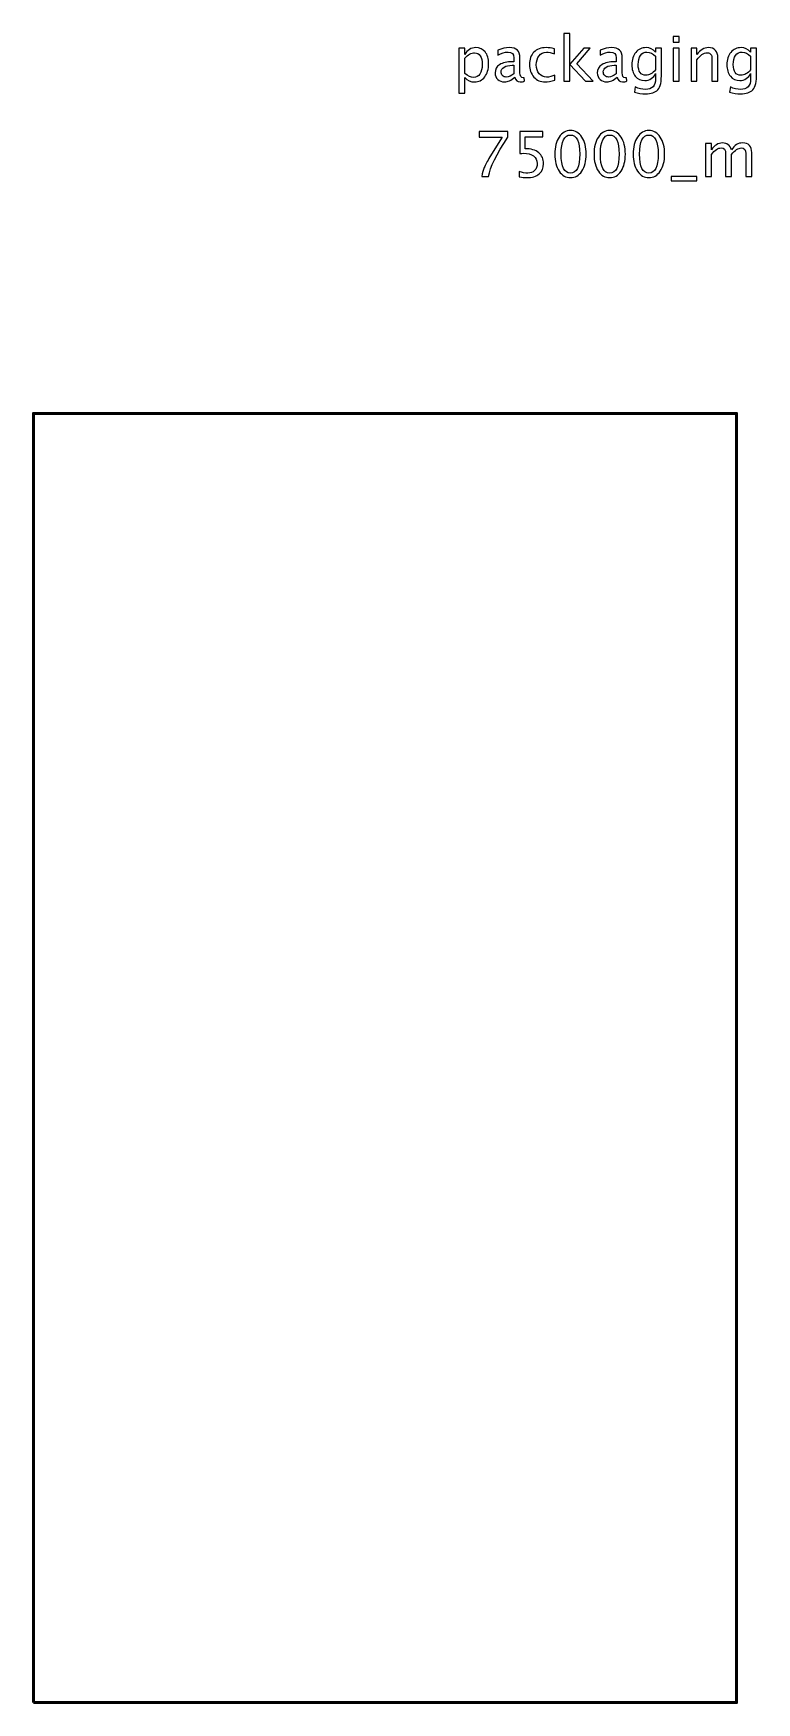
# Model space of a CAD drawing. Header units: centimetres. Extents: x -45 to 43, y -54 to 59.
# Drawn here: x -45 to -14.1, y -12.5 to 58.7 of the extents above; entities that cross this region are included whole.
import ezdxf

# ---------------------------------------------------------------- set-up
doc = ezdxf.new("R2010")
doc.units = ezdxf.units.CM
doc.header["$MEASUREMENT"] = 0
doc.layers.add('Layer 1', color=7, linetype='Continuous')

msp = doc.modelspace()

# ---------------------------------------------------------------- linework, layer by layer
at = {"layer": 'Layer 1', "lineweight": 53}
msp.add_lwpolyline([(-45, -12.5), (-15, -12.5), (-15, 42.5), (-45, 42.5), (-45, -12.5)], close=True, dxfattribs=at)
at = {"layer": 'Layer 1'}
for points, knots in [([(-22.36625, 56.67044), (-22.36625, 56.67044), (-22.36625, 58.71037), (-22.36625, 58.71037), (-22.36625, 58.71037), (-22.36625, 58.71037), (-22.11225, 58.71037), (-22.11225, 58.71037), (-22.11225, 58.71037), (-22.11225, 58.71037), (-22.11225, 57.39231), (-22.11225, 57.39231), (-22.11225, 57.39231), (-22.11225, 57.39231), (-21.51694, 58.07273), (-21.51694, 58.07273), (-21.51694, 58.07273), (-21.51694, 58.07273), (-21.24265, 58.07273), (-21.24265, 58.07273), (-21.24265, 58.07273), (-21.24265, 58.07273), (-21.81151, 57.41833), (-21.81151, 57.41833), (-21.81151, 57.41833), (-21.81151, 57.41833), (-21.12359, 56.67044), (-21.12359, 56.67044), (-21.12359, 56.67044), (-21.12359, 56.67044), (-21.45079, 56.67044), (-21.45079, 56.67044), (-21.45079, 56.67044), (-21.45079, 56.67044), (-22.11225, 57.38966), (-22.11225, 57.38966), (-22.11225, 57.38966), (-22.11225, 57.38966), (-22.11225, 56.67044), (-22.11225, 56.67044), (-22.11225, 56.67044), (-22.11225, 56.67044), (-22.36625, 56.67044), (-22.36625, 56.67044)], [0, 0, 0, 0, 0.08333333, 0.08333333, 0.08333333, 0.08333333, 0.16666667, 0.16666667, 0.16666667, 0.16666667, 0.25, 0.25, 0.25, 0.25, 0.33333333, 0.33333333, 0.33333333, 0.33333333, 0.41666667, 0.41666667, 0.41666667, 0.41666667, 0.5, 0.5, 0.5, 0.5, 0.58333333, 0.58333333, 0.58333333, 0.58333333, 0.66666667, 0.66666667, 0.66666667, 0.66666667, 0.75, 0.75, 0.75, 0.75, 0.83333333, 0.83333333, 0.83333333, 0.83333333, 1, 1, 1, 1]), ([(-17.70915, 58.32938), (-17.70915, 58.32938), (-17.70915, 58.58338), (-17.70915, 58.58338), (-17.70915, 58.58338), (-17.70915, 58.58338), (-17.45515, 58.58338), (-17.45515, 58.58338), (-17.45515, 58.58338), (-17.45515, 58.58338), (-17.45515, 58.32938), (-17.45515, 58.32938), (-17.45515, 58.32938), (-17.45515, 58.32938), (-17.70915, 58.32938), (-17.70915, 58.32938)], [0, 0, 0, 0, 0.2, 0.2, 0.2, 0.2, 0.4, 0.4, 0.4, 0.4, 0.6, 0.6, 0.6, 0.6, 1, 1, 1, 1]), ([(-26.84741, 56.15979), (-26.84741, 56.15979), (-26.84741, 58.07273), (-26.84741, 58.07273), (-26.84741, 58.07273), (-26.84741, 58.07273), (-26.59341, 58.07273), (-26.59341, 58.07273), (-26.59341, 58.07273), (-26.59341, 58.07273), (-26.59341, 57.80771), (-26.59341, 57.80771), (-26.59341, 57.80771), (-26.48934, 58.00394), (-26.3328, 58.10183), (-26.12422, 58.10183), (-26.12422, 58.10183), (-25.95532, 58.10183), (-25.82259, 58.04054), (-25.72558, 57.91751), (-25.72558, 57.91751), (-25.62856, 57.79448), (-25.58006, 57.62647), (-25.58006, 57.41348), (-25.58006, 57.41348), (-25.58006, 57.18153), (-25.63518, 56.99411), (-25.74498, 56.85212), (-25.74498, 56.85212), (-25.85478, 56.70969), (-25.99942, 56.63869), (-26.17846, 56.63869), (-26.17846, 56.63869), (-26.3447, 56.63869), (-26.48317, 56.70219), (-26.59341, 56.82963), (-26.59341, 56.82963), (-26.59341, 56.82963), (-26.59341, 56.15979), (-26.59341, 56.15979), (-26.59341, 56.15979), (-26.59341, 56.15979), (-26.84741, 56.15979), (-26.84741, 56.15979)], [0, 0, 0, 0, 0.08333333, 0.08333333, 0.08333333, 0.08333333, 0.16666667, 0.16666667, 0.16666667, 0.16666667, 0.25, 0.25, 0.25, 0.25, 0.33333333, 0.33333333, 0.33333333, 0.33333333, 0.41666667, 0.41666667, 0.41666667, 0.41666667, 0.5, 0.5, 0.5, 0.5, 0.58333333, 0.58333333, 0.58333333, 0.58333333, 0.66666667, 0.66666667, 0.66666667, 0.66666667, 0.75, 0.75, 0.75, 0.75, 0.83333333, 0.83333333, 0.83333333, 0.83333333, 1, 1, 1, 1]), ([(-26.59341, 57.0047), (-26.46244, 56.88784), (-26.33765, 56.82919), (-26.21903, 56.82919), (-26.21903, 56.82919), (-26.10217, 56.82919), (-26.01177, 56.87814), (-25.94827, 56.97559), (-25.94827, 56.97559), (-25.88433, 57.07305), (-25.85258, 57.21019), (-25.85258, 57.38746), (-25.85258, 57.38746), (-25.85258, 57.71554), (-25.96106, 57.87958), (-26.17802, 57.87958), (-26.17802, 57.87958), (-26.32001, 57.87958), (-26.45847, 57.80286), (-26.59341, 57.64896), (-26.59341, 57.64896), (-26.59341, 57.64896), (-26.59341, 57.0047), (-26.59341, 57.0047)], [0, 0, 0, 0, 0.14285714, 0.14285714, 0.14285714, 0.14285714, 0.28571429, 0.28571429, 0.28571429, 0.28571429, 0.42857143, 0.42857143, 0.42857143, 0.42857143, 0.57142857, 0.57142857, 0.57142857, 0.57142857, 0.71428571, 0.71428571, 0.71428571, 0.71428571, 1, 1, 1, 1]), ([(-24.45955, 56.84903), (-24.61212, 56.7088), (-24.75897, 56.63869), (-24.90008, 56.63869), (-24.90008, 56.63869), (-25.01605, 56.63869), (-25.11263, 56.67485), (-25.18891, 56.74761), (-25.18891, 56.74761), (-25.26564, 56.82037), (-25.30401, 56.91209), (-25.30401, 57.02278), (-25.30401, 57.02278), (-25.30401, 57.17579), (-25.23963, 57.29353), (-25.11086, 57.37555), (-25.11086, 57.37555), (-24.9821, 57.45757), (-24.79733, 57.49858), (-24.55656, 57.49858), (-24.55656, 57.49858), (-24.55656, 57.49858), (-24.49703, 57.49858), (-24.49703, 57.49858), (-24.49703, 57.49858), (-24.49703, 57.49858), (-24.49703, 57.66748), (-24.49703, 57.66748), (-24.49703, 57.66748), (-24.49703, 57.8302), (-24.5817, 57.91133), (-24.75147, 57.91133), (-24.75147, 57.91133), (-24.88288, 57.91133), (-25.02664, 57.86988), (-25.1823, 57.78698), (-25.1823, 57.78698), (-25.1823, 57.78698), (-25.1823, 57.996), (-25.1823, 57.996), (-25.1823, 57.996), (-25.0112, 58.06656), (-24.84981, 58.10183), (-24.69855, 58.10183), (-24.69855, 58.10183), (-24.54289, 58.10183), (-24.4278, 58.06656), (-24.35416, 57.99556), (-24.35416, 57.99556), (-24.28007, 57.92456), (-24.24303, 57.8152), (-24.24303, 57.66748), (-24.24303, 57.66748), (-24.24303, 57.66748), (-24.24303, 57.0338), (-24.24303, 57.0338), (-24.24303, 57.0338), (-24.24303, 56.88872), (-24.19849, 56.81596), (-24.10898, 56.81596), (-24.10898, 56.81596), (-24.09795, 56.81596), (-24.08164, 56.81772), (-24.06003, 56.82125), (-24.06003, 56.82125), (-24.06003, 56.82125), (-24.04195, 56.68014), (-24.04195, 56.68014), (-24.04195, 56.68014), (-24.09971, 56.65236), (-24.16321, 56.63869), (-24.23289, 56.63869), (-24.23289, 56.63869), (-24.35151, 56.63869), (-24.42692, 56.7088), (-24.45955, 56.84903)], [0, 0, 0, 0, 0.05, 0.05, 0.05, 0.05, 0.1, 0.1, 0.1, 0.1, 0.15, 0.15, 0.15, 0.15, 0.2, 0.2, 0.2, 0.2, 0.25, 0.25, 0.25, 0.25, 0.3, 0.3, 0.3, 0.3, 0.35, 0.35, 0.35, 0.35, 0.4, 0.4, 0.4, 0.4, 0.45, 0.45, 0.45, 0.45, 0.5, 0.5, 0.5, 0.5, 0.55, 0.55, 0.55, 0.55, 0.6, 0.6, 0.6, 0.6, 0.65, 0.65, 0.65, 0.65, 0.7, 0.7, 0.7, 0.7, 0.75, 0.75, 0.75, 0.75, 0.8, 0.8, 0.8, 0.8, 0.85, 0.85, 0.85, 0.85, 0.9, 0.9, 0.9, 0.9, 1, 1, 1, 1]), ([(-22.74769, 56.71277), (-22.91218, 56.66338), (-23.05417, 56.63869), (-23.17367, 56.63869), (-23.17367, 56.63869), (-23.36329, 56.63869), (-23.52028, 56.7088), (-23.64507, 56.84859), (-23.64507, 56.84859), (-23.76987, 56.98882), (-23.83249, 57.16565), (-23.83249, 57.37864), (-23.83249, 57.37864), (-23.83249, 57.60618), (-23.77075, 57.78389), (-23.64728, 57.91089), (-23.64728, 57.91089), (-23.52381, 58.03833), (-23.35139, 58.10183), (-23.13002, 58.10183), (-23.13002, 58.10183), (-23.0211, 58.10183), (-22.89851, 58.08684), (-22.76357, 58.05685), (-22.76357, 58.05685), (-22.76357, 58.05685), (-22.76357, 57.84254), (-22.76357, 57.84254), (-22.76357, 57.84254), (-22.90689, 57.88488), (-23.02374, 57.90604), (-23.1137, 57.90604), (-23.1137, 57.90604), (-23.24423, 57.90604), (-23.34874, 57.85709), (-23.42679, 57.75964), (-23.42679, 57.75964), (-23.50484, 57.66219), (-23.54409, 57.5321), (-23.54409, 57.36982), (-23.54409, 57.36982), (-23.54409, 57.21239), (-23.50352, 57.08539), (-23.42282, 56.98794), (-23.42282, 56.98794), (-23.34212, 56.89093), (-23.23673, 56.84242), (-23.10576, 56.84242), (-23.10576, 56.84242), (-22.98979, 56.84242), (-22.87073, 56.87241), (-22.74769, 56.93238), (-22.74769, 56.93238), (-22.74769, 56.93238), (-22.74769, 56.71277), (-22.74769, 56.71277)], [0, 0, 0, 0, 0.06666667, 0.06666667, 0.06666667, 0.06666667, 0.13333333, 0.13333333, 0.13333333, 0.13333333, 0.2, 0.2, 0.2, 0.2, 0.26666667, 0.26666667, 0.26666667, 0.26666667, 0.33333333, 0.33333333, 0.33333333, 0.33333333, 0.4, 0.4, 0.4, 0.4, 0.46666667, 0.46666667, 0.46666667, 0.46666667, 0.53333333, 0.53333333, 0.53333333, 0.53333333, 0.6, 0.6, 0.6, 0.6, 0.66666667, 0.66666667, 0.66666667, 0.66666667, 0.73333333, 0.73333333, 0.73333333, 0.73333333, 0.8, 0.8, 0.8, 0.8, 0.86666667, 0.86666667, 0.86666667, 0.86666667, 1, 1, 1, 1]), ([(-20.09701, 56.84903), (-20.24958, 56.7088), (-20.39643, 56.63869), (-20.53754, 56.63869), (-20.53754, 56.63869), (-20.65351, 56.63869), (-20.75009, 56.67485), (-20.82637, 56.74761), (-20.82637, 56.74761), (-20.9031, 56.82037), (-20.94147, 56.91209), (-20.94147, 57.02278), (-20.94147, 57.02278), (-20.94147, 57.17579), (-20.87709, 57.29353), (-20.74832, 57.37555), (-20.74832, 57.37555), (-20.61956, 57.45757), (-20.43479, 57.49858), (-20.19402, 57.49858), (-20.19402, 57.49858), (-20.19402, 57.49858), (-20.13449, 57.49858), (-20.13449, 57.49858), (-20.13449, 57.49858), (-20.13449, 57.49858), (-20.13449, 57.66748), (-20.13449, 57.66748), (-20.13449, 57.66748), (-20.13449, 57.8302), (-20.21916, 57.91133), (-20.38893, 57.91133), (-20.38893, 57.91133), (-20.52034, 57.91133), (-20.6641, 57.86988), (-20.81976, 57.78698), (-20.81976, 57.78698), (-20.81976, 57.78698), (-20.81976, 57.996), (-20.81976, 57.996), (-20.81976, 57.996), (-20.64866, 58.06656), (-20.48727, 58.10183), (-20.33601, 58.10183), (-20.33601, 58.10183), (-20.18035, 58.10183), (-20.06526, 58.06656), (-19.99162, 57.99556), (-19.99162, 57.99556), (-19.91753, 57.92456), (-19.88049, 57.8152), (-19.88049, 57.66748), (-19.88049, 57.66748), (-19.88049, 57.66748), (-19.88049, 57.0338), (-19.88049, 57.0338), (-19.88049, 57.0338), (-19.88049, 56.88872), (-19.83595, 56.81596), (-19.74644, 56.81596), (-19.74644, 56.81596), (-19.73541, 56.81596), (-19.7191, 56.81772), (-19.69749, 56.82125), (-19.69749, 56.82125), (-19.69749, 56.82125), (-19.67941, 56.68014), (-19.67941, 56.68014), (-19.67941, 56.68014), (-19.73717, 56.65236), (-19.80067, 56.63869), (-19.87035, 56.63869), (-19.87035, 56.63869), (-19.98897, 56.63869), (-20.06438, 56.7088), (-20.09701, 56.84903)], [0, 0, 0, 0, 0.05, 0.05, 0.05, 0.05, 0.1, 0.1, 0.1, 0.1, 0.15, 0.15, 0.15, 0.15, 0.2, 0.2, 0.2, 0.2, 0.25, 0.25, 0.25, 0.25, 0.3, 0.3, 0.3, 0.3, 0.35, 0.35, 0.35, 0.35, 0.4, 0.4, 0.4, 0.4, 0.45, 0.45, 0.45, 0.45, 0.5, 0.5, 0.5, 0.5, 0.55, 0.55, 0.55, 0.55, 0.6, 0.6, 0.6, 0.6, 0.65, 0.65, 0.65, 0.65, 0.7, 0.7, 0.7, 0.7, 0.75, 0.75, 0.75, 0.75, 0.8, 0.8, 0.8, 0.8, 0.85, 0.85, 0.85, 0.85, 0.9, 0.9, 0.9, 0.9, 1, 1, 1, 1]), ([(-19.35353, 56.20477), (-19.35353, 56.20477), (-19.32354, 56.42438), (-19.32354, 56.42438), (-19.32354, 56.42438), (-19.17626, 56.35559), (-19.0303, 56.32119), (-18.8861, 56.32119), (-18.8861, 56.32119), (-18.59991, 56.32119), (-18.45659, 56.47288), (-18.45659, 56.77583), (-18.45659, 56.77583), (-18.45659, 56.77583), (-18.45659, 56.99632), (-18.45659, 56.99632), (-18.45659, 56.99632), (-18.50069, 56.90327), (-18.56331, 56.83139), (-18.64489, 56.7798), (-18.64489, 56.7798), (-18.72647, 56.72821), (-18.81731, 56.70219), (-18.91741, 56.70219), (-18.91741, 56.70219), (-19.08718, 56.70219), (-19.22168, 56.76304), (-19.3209, 56.88475), (-19.3209, 56.88475), (-19.42012, 57.00646), (-19.46995, 57.17138), (-19.46995, 57.37952), (-19.46995, 57.37952), (-19.46995, 57.59251), (-19.4135, 57.76625), (-19.30061, 57.90075), (-19.30061, 57.90075), (-19.18728, 58.03481), (-19.04132, 58.10183), (-18.86185, 58.10183), (-18.86185, 58.10183), (-18.70486, 58.10183), (-18.56948, 58.03833), (-18.45659, 57.91089), (-18.45659, 57.91089), (-18.45659, 57.91089), (-18.45659, 58.07273), (-18.45659, 58.07273), (-18.45659, 58.07273), (-18.45659, 58.07273), (-18.20259, 58.07273), (-18.20259, 58.07273), (-18.20259, 58.07273), (-18.20259, 58.07273), (-18.20259, 57.0532), (-18.20259, 57.0532), (-18.20259, 57.0532), (-18.20259, 56.83404), (-18.21406, 56.67176), (-18.23699, 56.56637), (-18.23699, 56.56637), (-18.25948, 56.46098), (-18.30269, 56.37455), (-18.36531, 56.30752), (-18.36531, 56.30752), (-18.47644, 56.18978), (-18.65018, 56.13069), (-18.8861, 56.13069), (-18.8861, 56.13069), (-19.04794, 56.13069), (-19.2036, 56.15539), (-19.35353, 56.20477)], [0, 0, 0, 0, 0.05263158, 0.05263158, 0.05263158, 0.05263158, 0.10526316, 0.10526316, 0.10526316, 0.10526316, 0.15789474, 0.15789474, 0.15789474, 0.15789474, 0.21052632, 0.21052632, 0.21052632, 0.21052632, 0.26315789, 0.26315789, 0.26315789, 0.26315789, 0.31578947, 0.31578947, 0.31578947, 0.31578947, 0.36842105, 0.36842105, 0.36842105, 0.36842105, 0.42105263, 0.42105263, 0.42105263, 0.42105263, 0.47368421, 0.47368421, 0.47368421, 0.47368421, 0.52631579, 0.52631579, 0.52631579, 0.52631579, 0.57894737, 0.57894737, 0.57894737, 0.57894737, 0.63157895, 0.63157895, 0.63157895, 0.63157895, 0.68421053, 0.68421053, 0.68421053, 0.68421053, 0.73684211, 0.73684211, 0.73684211, 0.73684211, 0.78947368, 0.78947368, 0.78947368, 0.78947368, 0.84210526, 0.84210526, 0.84210526, 0.84210526, 0.89473684, 0.89473684, 0.89473684, 0.89473684, 1, 1, 1, 1]), ([(-18.45659, 57.15551), (-18.45659, 57.15551), (-18.45659, 57.73715), (-18.45659, 57.73715), (-18.45659, 57.73715), (-18.5686, 57.85313), (-18.69075, 57.91133), (-18.8226, 57.91133), (-18.8226, 57.91133), (-18.9399, 57.91133), (-19.03162, 57.86459), (-19.09777, 57.77066), (-19.09777, 57.77066), (-19.16435, 57.67718), (-19.19742, 57.54709), (-19.19742, 57.38129), (-19.19742, 57.38129), (-19.19742, 57.07657), (-19.08939, 56.92444), (-18.87287, 56.92444), (-18.87287, 56.92444), (-18.72559, 56.92444), (-18.58668, 57.00161), (-18.45659, 57.15551)], [0, 0, 0, 0, 0.14285714, 0.14285714, 0.14285714, 0.14285714, 0.28571429, 0.28571429, 0.28571429, 0.28571429, 0.42857143, 0.42857143, 0.42857143, 0.42857143, 0.57142857, 0.57142857, 0.57142857, 0.57142857, 0.71428571, 0.71428571, 0.71428571, 0.71428571, 1, 1, 1, 1]), ([(-17.70915, 56.67044), (-17.70915, 56.67044), (-17.70915, 58.07273), (-17.70915, 58.07273), (-17.70915, 58.07273), (-17.70915, 58.07273), (-17.45515, 58.07273), (-17.45515, 58.07273), (-17.45515, 58.07273), (-17.45515, 58.07273), (-17.45515, 56.67044), (-17.45515, 56.67044), (-17.45515, 56.67044), (-17.45515, 56.67044), (-17.70915, 56.67044), (-17.70915, 56.67044)], [0, 0, 0, 0, 0.2, 0.2, 0.2, 0.2, 0.4, 0.4, 0.4, 0.4, 0.6, 0.6, 0.6, 0.6, 1, 1, 1, 1]), ([(-16.94451, 56.67044), (-16.94451, 56.67044), (-16.94451, 58.07273), (-16.94451, 58.07273), (-16.94451, 58.07273), (-16.94451, 58.07273), (-16.69051, 58.07273), (-16.69051, 58.07273), (-16.69051, 58.07273), (-16.69051, 58.07273), (-16.69051, 57.80771), (-16.69051, 57.80771), (-16.69051, 57.80771), (-16.55601, 58.00394), (-16.39109, 58.10183), (-16.19618, 58.10183), (-16.19618, 58.10183), (-16.07359, 58.10183), (-15.97614, 58.06347), (-15.90426, 57.9863), (-15.90426, 57.9863), (-15.83238, 57.90957), (-15.79622, 57.80594), (-15.79622, 57.6763), (-15.79622, 57.6763), (-15.79622, 57.6763), (-15.79622, 56.67044), (-15.79622, 56.67044), (-15.79622, 56.67044), (-15.79622, 56.67044), (-16.05022, 56.67044), (-16.05022, 56.67044), (-16.05022, 56.67044), (-16.05022, 56.67044), (-16.05022, 57.59339), (-16.05022, 57.59339), (-16.05022, 57.59339), (-16.05022, 57.69746), (-16.06565, 57.77155), (-16.09608, 57.81564), (-16.09608, 57.81564), (-16.12695, 57.86018), (-16.17766, 57.88223), (-16.24866, 57.88223), (-16.24866, 57.88223), (-16.40476, 57.88223), (-16.55205, 57.78037), (-16.69051, 57.57664), (-16.69051, 57.57664), (-16.69051, 57.57664), (-16.69051, 56.67044), (-16.69051, 56.67044), (-16.69051, 56.67044), (-16.69051, 56.67044), (-16.94451, 56.67044), (-16.94451, 56.67044)], [0, 0, 0, 0, 0.06666667, 0.06666667, 0.06666667, 0.06666667, 0.13333333, 0.13333333, 0.13333333, 0.13333333, 0.2, 0.2, 0.2, 0.2, 0.26666667, 0.26666667, 0.26666667, 0.26666667, 0.33333333, 0.33333333, 0.33333333, 0.33333333, 0.4, 0.4, 0.4, 0.4, 0.46666667, 0.46666667, 0.46666667, 0.46666667, 0.53333333, 0.53333333, 0.53333333, 0.53333333, 0.6, 0.6, 0.6, 0.6, 0.66666667, 0.66666667, 0.66666667, 0.66666667, 0.73333333, 0.73333333, 0.73333333, 0.73333333, 0.8, 0.8, 0.8, 0.8, 0.86666667, 0.86666667, 0.86666667, 0.86666667, 1, 1, 1, 1]), ([(-15.29704, 56.20477), (-15.29704, 56.20477), (-15.26705, 56.42438), (-15.26705, 56.42438), (-15.26705, 56.42438), (-15.11977, 56.35559), (-14.97381, 56.32119), (-14.82961, 56.32119), (-14.82961, 56.32119), (-14.54342, 56.32119), (-14.4001, 56.47288), (-14.4001, 56.77583), (-14.4001, 56.77583), (-14.4001, 56.77583), (-14.4001, 56.99632), (-14.4001, 56.99632), (-14.4001, 56.99632), (-14.4442, 56.90327), (-14.50682, 56.83139), (-14.5884, 56.7798), (-14.5884, 56.7798), (-14.66998, 56.72821), (-14.76082, 56.70219), (-14.86092, 56.70219), (-14.86092, 56.70219), (-15.03069, 56.70219), (-15.16519, 56.76304), (-15.26441, 56.88475), (-15.26441, 56.88475), (-15.36363, 57.00646), (-15.41346, 57.17138), (-15.41346, 57.37952), (-15.41346, 57.37952), (-15.41346, 57.59251), (-15.35701, 57.76625), (-15.24412, 57.90075), (-15.24412, 57.90075), (-15.13079, 58.03481), (-14.98483, 58.10183), (-14.80536, 58.10183), (-14.80536, 58.10183), (-14.64837, 58.10183), (-14.51299, 58.03833), (-14.4001, 57.91089), (-14.4001, 57.91089), (-14.4001, 57.91089), (-14.4001, 58.07273), (-14.4001, 58.07273), (-14.4001, 58.07273), (-14.4001, 58.07273), (-14.1461, 58.07273), (-14.1461, 58.07273), (-14.1461, 58.07273), (-14.1461, 58.07273), (-14.1461, 57.0532), (-14.1461, 57.0532), (-14.1461, 57.0532), (-14.1461, 56.83404), (-14.15757, 56.67176), (-14.1805, 56.56637), (-14.1805, 56.56637), (-14.20299, 56.46098), (-14.2462, 56.37455), (-14.30882, 56.30752), (-14.30882, 56.30752), (-14.41995, 56.18978), (-14.59369, 56.13069), (-14.82961, 56.13069), (-14.82961, 56.13069), (-14.99145, 56.13069), (-15.14711, 56.15539), (-15.29704, 56.20477)], [0, 0, 0, 0, 0.05263158, 0.05263158, 0.05263158, 0.05263158, 0.10526316, 0.10526316, 0.10526316, 0.10526316, 0.15789474, 0.15789474, 0.15789474, 0.15789474, 0.21052632, 0.21052632, 0.21052632, 0.21052632, 0.26315789, 0.26315789, 0.26315789, 0.26315789, 0.31578947, 0.31578947, 0.31578947, 0.31578947, 0.36842105, 0.36842105, 0.36842105, 0.36842105, 0.42105263, 0.42105263, 0.42105263, 0.42105263, 0.47368421, 0.47368421, 0.47368421, 0.47368421, 0.52631579, 0.52631579, 0.52631579, 0.52631579, 0.57894737, 0.57894737, 0.57894737, 0.57894737, 0.63157895, 0.63157895, 0.63157895, 0.63157895, 0.68421053, 0.68421053, 0.68421053, 0.68421053, 0.73684211, 0.73684211, 0.73684211, 0.73684211, 0.78947368, 0.78947368, 0.78947368, 0.78947368, 0.84210526, 0.84210526, 0.84210526, 0.84210526, 0.89473684, 0.89473684, 0.89473684, 0.89473684, 1, 1, 1, 1]), ([(-14.4001, 57.15551), (-14.4001, 57.15551), (-14.4001, 57.73715), (-14.4001, 57.73715), (-14.4001, 57.73715), (-14.51211, 57.85313), (-14.63426, 57.91133), (-14.76611, 57.91133), (-14.76611, 57.91133), (-14.88341, 57.91133), (-14.97513, 57.86459), (-15.04128, 57.77066), (-15.04128, 57.77066), (-15.10786, 57.67718), (-15.14093, 57.54709), (-15.14093, 57.38129), (-15.14093, 57.38129), (-15.14093, 57.07657), (-15.0329, 56.92444), (-14.81638, 56.92444), (-14.81638, 56.92444), (-14.6691, 56.92444), (-14.53019, 57.00161), (-14.4001, 57.15551)], [0, 0, 0, 0, 0.14285714, 0.14285714, 0.14285714, 0.14285714, 0.28571429, 0.28571429, 0.28571429, 0.28571429, 0.42857143, 0.42857143, 0.42857143, 0.42857143, 0.57142857, 0.57142857, 0.57142857, 0.57142857, 0.71428571, 0.71428571, 0.71428571, 0.71428571, 1, 1, 1, 1]), ([(-24.49703, 56.9875), (-24.49703, 56.9875), (-24.49703, 57.34777), (-24.49703, 57.34777), (-24.49703, 57.34777), (-24.49703, 57.34777), (-24.57861, 57.35042), (-24.57861, 57.35042), (-24.57861, 57.35042), (-24.71972, 57.35042), (-24.83349, 57.3244), (-24.92036, 57.27237), (-24.92036, 57.27237), (-25.00679, 57.21989), (-25.05001, 57.15066), (-25.05001, 57.06423), (-25.05001, 57.06423), (-25.05001, 57.00381), (-25.0284, 56.95266), (-24.98563, 56.91077), (-24.98563, 56.91077), (-24.94241, 56.86888), (-24.88994, 56.84771), (-24.82776, 56.84771), (-24.82776, 56.84771), (-24.72193, 56.84771), (-24.61168, 56.89445), (-24.49703, 56.9875)], [0, 0, 0, 0, 0.125, 0.125, 0.125, 0.125, 0.25, 0.25, 0.25, 0.25, 0.375, 0.375, 0.375, 0.375, 0.5, 0.5, 0.5, 0.5, 0.625, 0.625, 0.625, 0.625, 0.75, 0.75, 0.75, 0.75, 1, 1, 1, 1]), ([(-20.13449, 56.9875), (-20.13449, 56.9875), (-20.13449, 57.34777), (-20.13449, 57.34777), (-20.13449, 57.34777), (-20.13449, 57.34777), (-20.21607, 57.35042), (-20.21607, 57.35042), (-20.21607, 57.35042), (-20.35718, 57.35042), (-20.47095, 57.3244), (-20.55782, 57.27237), (-20.55782, 57.27237), (-20.64425, 57.21989), (-20.68747, 57.15066), (-20.68747, 57.06423), (-20.68747, 57.06423), (-20.68747, 57.00381), (-20.66586, 56.95266), (-20.62309, 56.91077), (-20.62309, 56.91077), (-20.57987, 56.86888), (-20.5274, 56.84771), (-20.46522, 56.84771), (-20.46522, 56.84771), (-20.35939, 56.84771), (-20.24914, 56.89445), (-20.13449, 56.9875)], [0, 0, 0, 0, 0.125, 0.125, 0.125, 0.125, 0.25, 0.25, 0.25, 0.25, 0.375, 0.375, 0.375, 0.375, 0.5, 0.5, 0.5, 0.5, 0.625, 0.625, 0.625, 0.625, 0.75, 0.75, 0.75, 0.75, 1, 1, 1, 1]), ([(-25.87177, 52.60468), (-25.84707, 52.75373), (-25.81135, 52.88293), (-25.76549, 52.99141), (-25.76549, 52.99141), (-25.71963, 53.09989), (-25.63805, 53.24938), (-25.52163, 53.439), (-25.52163, 53.439), (-25.52163, 53.439), (-25.00129, 54.27949), (-25.00129, 54.27949), (-25.00129, 54.27949), (-25.00129, 54.27949), (-25.98289, 54.27949), (-25.98289, 54.27949), (-25.98289, 54.27949), (-25.98289, 54.27949), (-25.98289, 54.51762), (-25.98289, 54.51762), (-25.98289, 54.51762), (-25.98289, 54.51762), (-24.75523, 54.51762), (-24.75523, 54.51762), (-24.75523, 54.51762), (-24.75523, 54.51762), (-24.75523, 54.27949), (-24.75523, 54.27949), (-24.75523, 54.27949), (-25.24514, 53.5563), (-25.51943, 52.99803), (-25.57808, 52.60468), (-25.57808, 52.60468), (-25.57808, 52.60468), (-25.87177, 52.60468), (-25.87177, 52.60468)], [0, 0, 0, 0, 0.1, 0.1, 0.1, 0.1, 0.2, 0.2, 0.2, 0.2, 0.3, 0.3, 0.3, 0.3, 0.4, 0.4, 0.4, 0.4, 0.5, 0.5, 0.5, 0.5, 0.6, 0.6, 0.6, 0.6, 0.7, 0.7, 0.7, 0.7, 0.8, 0.8, 0.8, 0.8, 1, 1, 1, 1]), ([(-24.2728, 52.59674), (-24.2728, 52.59674), (-24.2728, 52.82428), (-24.2728, 52.82428), (-24.2728, 52.82428), (-24.14624, 52.77313), (-24.0263, 52.74755), (-23.91164, 52.74755), (-23.91164, 52.74755), (-23.78641, 52.74755), (-23.68763, 52.7846), (-23.61575, 52.85868), (-23.61575, 52.85868), (-23.54387, 52.93276), (-23.50815, 53.03463), (-23.50815, 53.16427), (-23.50815, 53.16427), (-23.50815, 53.30362), (-23.55887, 53.41034), (-23.66029, 53.48398), (-23.66029, 53.48398), (-23.76171, 53.55762), (-23.90856, 53.59422), (-24.10038, 53.59422), (-24.10038, 53.59422), (-24.14492, 53.59422), (-24.1921, 53.59113), (-24.24105, 53.58496), (-24.24105, 53.58496), (-24.24105, 53.58496), (-24.24105, 54.51762), (-24.24105, 54.51762), (-24.24105, 54.51762), (-24.24105, 54.51762), (-23.27268, 54.51762), (-23.27268, 54.51762), (-23.27268, 54.51762), (-23.27268, 54.51762), (-23.27268, 54.29537), (-23.27268, 54.29537), (-23.27268, 54.29537), (-23.27268, 54.29537), (-24.0188, 54.29537), (-24.0188, 54.29537), (-24.0188, 54.29537), (-24.0188, 54.29537), (-24.0188, 53.79001), (-24.0188, 53.79001), (-24.0188, 53.79001), (-23.77274, 53.79001), (-23.58091, 53.73357), (-23.44289, 53.62068), (-23.44289, 53.62068), (-23.30487, 53.50823), (-23.23563, 53.35213), (-23.23563, 53.15237), (-23.23563, 53.15237), (-23.23563, 52.96628), (-23.29825, 52.82076), (-23.42349, 52.71536), (-23.42349, 52.71536), (-23.54872, 52.60997), (-23.72158, 52.55706), (-23.94207, 52.55706), (-23.94207, 52.55706), (-24.04041, 52.55706), (-24.15065, 52.57028), (-24.2728, 52.59674)], [0, 0, 0, 0, 0.05555556, 0.05555556, 0.05555556, 0.05555556, 0.11111111, 0.11111111, 0.11111111, 0.11111111, 0.16666667, 0.16666667, 0.16666667, 0.16666667, 0.22222222, 0.22222222, 0.22222222, 0.22222222, 0.27777778, 0.27777778, 0.27777778, 0.27777778, 0.33333333, 0.33333333, 0.33333333, 0.33333333, 0.38888889, 0.38888889, 0.38888889, 0.38888889, 0.44444444, 0.44444444, 0.44444444, 0.44444444, 0.5, 0.5, 0.5, 0.5, 0.55555556, 0.55555556, 0.55555556, 0.55555556, 0.61111111, 0.61111111, 0.61111111, 0.61111111, 0.66666667, 0.66666667, 0.66666667, 0.66666667, 0.72222222, 0.72222222, 0.72222222, 0.72222222, 0.77777778, 0.77777778, 0.77777778, 0.77777778, 0.83333333, 0.83333333, 0.83333333, 0.83333333, 0.88888889, 0.88888889, 0.88888889, 0.88888889, 1, 1, 1, 1]), ([(-22.08646, 52.55706), (-22.2871, 52.55706), (-22.44894, 52.64922), (-22.57153, 52.8331), (-22.57153, 52.8331), (-22.69456, 53.01699), (-22.75585, 53.25952), (-22.75585, 53.56115), (-22.75585, 53.56115), (-22.75585, 53.86277), (-22.69456, 54.10531), (-22.57153, 54.28919), (-22.57153, 54.28919), (-22.44894, 54.47308), (-22.2871, 54.56524), (-22.08646, 54.56524), (-22.08646, 54.56524), (-21.88493, 54.56524), (-21.7231, 54.47352), (-21.60051, 54.29007), (-21.60051, 54.29007), (-21.47836, 54.10663), (-21.41706, 53.86365), (-21.41706, 53.56115), (-21.41706, 53.56115), (-21.41706, 53.25952), (-21.47836, 53.01699), (-21.60051, 52.8331), (-21.60051, 52.8331), (-21.7231, 52.64922), (-21.88493, 52.55706), (-22.08646, 52.55706)], [0, 0, 0, 0, 0.11111111, 0.11111111, 0.11111111, 0.11111111, 0.22222222, 0.22222222, 0.22222222, 0.22222222, 0.33333333, 0.33333333, 0.33333333, 0.33333333, 0.44444444, 0.44444444, 0.44444444, 0.44444444, 0.55555556, 0.55555556, 0.55555556, 0.55555556, 0.66666667, 0.66666667, 0.66666667, 0.66666667, 0.77777778, 0.77777778, 0.77777778, 0.77777778, 1, 1, 1, 1]), ([(-22.0869, 52.74755), (-21.82187, 52.74755), (-21.68958, 53.01875), (-21.68958, 53.56115), (-21.68958, 53.56115), (-21.68958, 54.10354), (-21.82187, 54.37474), (-22.0869, 54.37474), (-22.0869, 54.37474), (-22.35104, 54.37474), (-22.48333, 54.10354), (-22.48333, 53.56115), (-22.48333, 53.56115), (-22.48333, 53.01875), (-22.35104, 52.74755), (-22.0869, 52.74755)], [0, 0, 0, 0, 0.2, 0.2, 0.2, 0.2, 0.4, 0.4, 0.4, 0.4, 0.6, 0.6, 0.6, 0.6, 1, 1, 1, 1]), ([(-20.41341, 52.55706), (-20.61405, 52.55706), (-20.77589, 52.64922), (-20.89848, 52.8331), (-20.89848, 52.8331), (-21.02151, 53.01699), (-21.0828, 53.25952), (-21.0828, 53.56115), (-21.0828, 53.56115), (-21.0828, 53.86277), (-21.02151, 54.10531), (-20.89848, 54.28919), (-20.89848, 54.28919), (-20.77589, 54.47308), (-20.61405, 54.56524), (-20.41341, 54.56524), (-20.41341, 54.56524), (-20.21188, 54.56524), (-20.05005, 54.47352), (-19.92746, 54.29007), (-19.92746, 54.29007), (-19.80531, 54.10663), (-19.74401, 53.86365), (-19.74401, 53.56115), (-19.74401, 53.56115), (-19.74401, 53.25952), (-19.80531, 53.01699), (-19.92746, 52.8331), (-19.92746, 52.8331), (-20.05005, 52.64922), (-20.21188, 52.55706), (-20.41341, 52.55706)], [0, 0, 0, 0, 0.11111111, 0.11111111, 0.11111111, 0.11111111, 0.22222222, 0.22222222, 0.22222222, 0.22222222, 0.33333333, 0.33333333, 0.33333333, 0.33333333, 0.44444444, 0.44444444, 0.44444444, 0.44444444, 0.55555556, 0.55555556, 0.55555556, 0.55555556, 0.66666667, 0.66666667, 0.66666667, 0.66666667, 0.77777778, 0.77777778, 0.77777778, 0.77777778, 1, 1, 1, 1]), ([(-20.41385, 52.74755), (-20.14882, 52.74755), (-20.01653, 53.01875), (-20.01653, 53.56115), (-20.01653, 53.56115), (-20.01653, 54.10354), (-20.14882, 54.37474), (-20.41385, 54.37474), (-20.41385, 54.37474), (-20.67799, 54.37474), (-20.81028, 54.10354), (-20.81028, 53.56115), (-20.81028, 53.56115), (-20.81028, 53.01875), (-20.67799, 52.74755), (-20.41385, 52.74755)], [0, 0, 0, 0, 0.2, 0.2, 0.2, 0.2, 0.4, 0.4, 0.4, 0.4, 0.6, 0.6, 0.6, 0.6, 1, 1, 1, 1]), ([(-18.74036, 52.55706), (-18.941, 52.55706), (-19.10284, 52.64922), (-19.22543, 52.8331), (-19.22543, 52.8331), (-19.34846, 53.01699), (-19.40975, 53.25952), (-19.40975, 53.56115), (-19.40975, 53.56115), (-19.40975, 53.86277), (-19.34846, 54.10531), (-19.22543, 54.28919), (-19.22543, 54.28919), (-19.10284, 54.47308), (-18.941, 54.56524), (-18.74036, 54.56524), (-18.74036, 54.56524), (-18.53883, 54.56524), (-18.377, 54.47352), (-18.25441, 54.29007), (-18.25441, 54.29007), (-18.13226, 54.10663), (-18.07096, 53.86365), (-18.07096, 53.56115), (-18.07096, 53.56115), (-18.07096, 53.25952), (-18.13226, 53.01699), (-18.25441, 52.8331), (-18.25441, 52.8331), (-18.377, 52.64922), (-18.53883, 52.55706), (-18.74036, 52.55706)], [0, 0, 0, 0, 0.11111111, 0.11111111, 0.11111111, 0.11111111, 0.22222222, 0.22222222, 0.22222222, 0.22222222, 0.33333333, 0.33333333, 0.33333333, 0.33333333, 0.44444444, 0.44444444, 0.44444444, 0.44444444, 0.55555556, 0.55555556, 0.55555556, 0.55555556, 0.66666667, 0.66666667, 0.66666667, 0.66666667, 0.77777778, 0.77777778, 0.77777778, 0.77777778, 1, 1, 1, 1]), ([(-18.7408, 52.74755), (-18.47577, 52.74755), (-18.34348, 53.01875), (-18.34348, 53.56115), (-18.34348, 53.56115), (-18.34348, 54.10354), (-18.47577, 54.37474), (-18.7408, 54.37474), (-18.7408, 54.37474), (-19.00494, 54.37474), (-19.13723, 54.10354), (-19.13723, 53.56115), (-19.13723, 53.56115), (-19.13723, 53.01875), (-19.00494, 52.74755), (-18.7408, 52.74755)], [0, 0, 0, 0, 0.2, 0.2, 0.2, 0.2, 0.4, 0.4, 0.4, 0.4, 0.6, 0.6, 0.6, 0.6, 1, 1, 1, 1]), ([(-16.32648, 52.60468), (-16.32648, 52.60468), (-16.32648, 54.00697), (-16.32648, 54.00697), (-16.32648, 54.00697), (-16.32648, 54.00697), (-16.07248, 54.00697), (-16.07248, 54.00697), (-16.07248, 54.00697), (-16.07248, 54.00697), (-16.07248, 53.74195), (-16.07248, 53.74195), (-16.07248, 53.74195), (-15.94857, 53.93818), (-15.78982, 54.03607), (-15.59535, 54.03607), (-15.59535, 54.03607), (-15.40794, 54.03607), (-15.2805, 53.93818), (-15.21259, 53.74195), (-15.21259, 53.74195), (-15.0922, 53.93994), (-14.93521, 54.03872), (-14.74251, 54.03872), (-14.74251, 54.03872), (-14.61948, 54.03872), (-14.52379, 54.00256), (-14.45544, 53.9298), (-14.45544, 53.9298), (-14.38709, 53.85704), (-14.35269, 53.75518), (-14.35269, 53.62421), (-14.35269, 53.62421), (-14.35269, 53.62421), (-14.35269, 52.60468), (-14.35269, 52.60468), (-14.35269, 52.60468), (-14.35269, 52.60468), (-14.60669, 52.60468), (-14.60669, 52.60468), (-14.60669, 52.60468), (-14.60669, 52.60468), (-14.60669, 53.58231), (-14.60669, 53.58231), (-14.60669, 53.58231), (-14.60669, 53.74195), (-14.67019, 53.82176), (-14.79719, 53.82176), (-14.79719, 53.82176), (-14.92904, 53.82176), (-15.06751, 53.72872), (-15.21259, 53.54219), (-15.21259, 53.54219), (-15.21259, 53.54219), (-15.21259, 52.60468), (-15.21259, 52.60468), (-15.21259, 52.60468), (-15.21259, 52.60468), (-15.46659, 52.60468), (-15.46659, 52.60468), (-15.46659, 52.60468), (-15.46659, 52.60468), (-15.46659, 53.5832), (-15.46659, 53.5832), (-15.46659, 53.5832), (-15.46659, 53.74415), (-15.53097, 53.82441), (-15.66017, 53.82441), (-15.66017, 53.82441), (-15.78849, 53.82441), (-15.92608, 53.73092), (-16.07248, 53.54351), (-16.07248, 53.54351), (-16.07248, 53.54351), (-16.07248, 52.60468), (-16.07248, 52.60468), (-16.07248, 52.60468), (-16.07248, 52.60468), (-16.32648, 52.60468), (-16.32648, 52.60468)], [0, 0, 0, 0, 0.04761905, 0.04761905, 0.04761905, 0.04761905, 0.0952381, 0.0952381, 0.0952381, 0.0952381, 0.14285714, 0.14285714, 0.14285714, 0.14285714, 0.19047619, 0.19047619, 0.19047619, 0.19047619, 0.23809524, 0.23809524, 0.23809524, 0.23809524, 0.28571429, 0.28571429, 0.28571429, 0.28571429, 0.33333333, 0.33333333, 0.33333333, 0.33333333, 0.38095238, 0.38095238, 0.38095238, 0.38095238, 0.42857143, 0.42857143, 0.42857143, 0.42857143, 0.47619048, 0.47619048, 0.47619048, 0.47619048, 0.52380952, 0.52380952, 0.52380952, 0.52380952, 0.57142857, 0.57142857, 0.57142857, 0.57142857, 0.61904762, 0.61904762, 0.61904762, 0.61904762, 0.66666667, 0.66666667, 0.66666667, 0.66666667, 0.71428571, 0.71428571, 0.71428571, 0.71428571, 0.76190476, 0.76190476, 0.76190476, 0.76190476, 0.80952381, 0.80952381, 0.80952381, 0.80952381, 0.85714286, 0.85714286, 0.85714286, 0.85714286, 0.9047619, 0.9047619, 0.9047619, 0.9047619, 1, 1, 1, 1]), ([(-17.79227, 52.41418), (-17.79227, 52.41418), (-17.79227, 52.60468), (-17.79227, 52.60468), (-17.79227, 52.60468), (-17.79227, 52.60468), (-16.6916, 52.60468), (-16.6916, 52.60468), (-16.6916, 52.60468), (-16.6916, 52.60468), (-16.6916, 52.41418), (-16.6916, 52.41418), (-16.6916, 52.41418), (-16.6916, 52.41418), (-17.79227, 52.41418), (-17.79227, 52.41418)], [0, 0, 0, 0, 0.2, 0.2, 0.2, 0.2, 0.4, 0.4, 0.4, 0.4, 0.6, 0.6, 0.6, 0.6, 1, 1, 1, 1])]:
    msp.add_open_spline(points, degree=3, knots=knots, dxfattribs=at)

doc.saveas('drawing.dxf')
